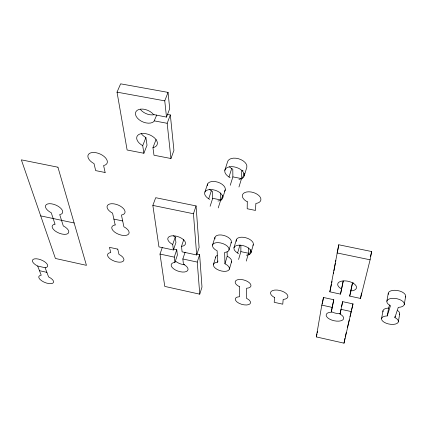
<?xml version="1.0" encoding="UTF-8"?>
<svg xmlns="http://www.w3.org/2000/svg" width="427" height="427" viewBox="0 0 427 427"><rect width="100%" height="100%" fill="white"/><g stroke="black" fill="none" stroke-linecap="round" stroke-linejoin="round"><path stroke-width="0.64" d="M238.592 259.44L240.86 251.62L240.887 245.658L239.899 245.135L237.599 253.003L238.592 253.526M238.955 187.005L241.533 178.598L241.746 170.875A10.024 5.967 17.3 0 0 243.022 170.613M246.278 261.078L248.509 253.238L248.605 247.948M404.278 304.552L405.591 296.519M398.354 321.862L399.651 314.021M394.884 317.603L398.29 307.344L398.69 307.339A8.871 4.302 10.4 0 0 403.163 301.702A8.871 4.302 10.4 0 0 390.022 298.697A8.871 4.302 10.4 0 0 389.798 305.305L390.475 305.657L387.241 315.937L386.857 315.943A8.551 4.003 10.8 0 0 382.725 321.173A8.551 4.003 10.8 0 0 395.359 324.088A8.551 4.003 10.8 0 0 395.551 317.95L394.884 317.603L395.103 316.295M316.316 336.919L321.793 305.118L323.485 297.491L333.775 299.727L331.24 312.148A8.956 4.179 12.7 0 0 327.669 317.805A8.956 4.179 12.7 0 0 341.05 320.773A8.956 4.179 12.7 0 0 340.047 314.101L342.635 301.649L353.006 303.901L344.002 343.169L316.316 336.919L316.989 333.882M322.348 304.051L322.577 302.738M322.801 301.425L323.485 297.491M387.241 315.937L388.607 308.097L389.563 305.038M386.867 301.184L388.266 293.205M381.583 318.542L382.966 310.755M340.516 294.128L343.207 281.089L340.516 294.128L329.831 291.822L338.76 244.772L371.698 251.546L370.097 259.803L360.489 298.436L349.718 296.108L352.451 283.074A9.527 4.814 11.9 0 0 353.535 282.952M331.774 282.722L332.014 281.414M333.46 273.563L333.7 272.255M333.941 270.948L334.544 267.676M334.784 266.368L335.387 263.096M335.627 261.783L335.868 260.475M337.314 252.624L338.76 244.772M331.24 312.148L333.775 299.727M360.489 298.436L361.557 292.981M344.002 343.169L344.984 338.259M345.229 337.031L345.475 335.803M349.718 296.108L352.451 283.074M340.047 314.101L341.04 309.329L351.469 311.614M341.632 306.469L342.635 301.649M329.831 291.822L331.528 284.03M317.256 332.665L317.523 331.453M345.63 335.163L346.228 332.612M347.434 327.509L348.341 323.682M348.64 322.406L349.243 319.855M349.996 316.663L350.45 314.747M350.748 313.471L351.352 310.92M351.651 309.644L353.006 303.901M370.428 256.659L371.698 251.546M249.539 254.369L250.916 249.496M251.044 252.651L253.286 244.714M229.347 269.186L231.567 261.666M233.975 247.772L236.318 239.878M229.011 250.008L231.311 242.322M217.978 260.95L217.599 262.205A8.3 4.089 16.9 0 0 215.267 268.124A8.3 4.089 16.9 0 0 227.735 270.803A8.3 4.089 16.9 0 0 224.944 263.779L227.201 256.232L227.105 251.77M244.223 175.828L246.822 167.315A10.024 5.967 17.3 0 0 238.501 158.727A10.024 5.967 17.3 0 0 227.532 161.924L224.81 170.384M242.541 178.139L244.025 173.287M213.441 264.436L215.747 256.953M162.356 247.34L160.002 254.06L164.758 286.405L199.761 294.182L201.987 287.035L199.628 254.652L196.372 253.958M230.244 185.281L232.87 176.901L232.8 169.183L231.674 168.558A10.024 5.967 17.3 0 1 229.48 166.818M212.513 245.103L214.909 237.449M218.224 207.912L220.759 199.932L220.551 192.988M221.245 199.964L222.622 195.63M230.137 177.621L229.005 176.992L231.674 168.558M222.723 197.909L225.275 189.834M199.761 294.182L197.247 262.082L199.628 254.652M173.394 249.982L172.7 244.468A9.25 4.654 18.8 0 1 169.514 236.451A9.25 4.654 18.8 0 1 183.119 239.371A9.25 4.654 18.8 0 1 181.496 246.352L182.099 251.845L196.687 254.967L199.105 247.479L196.073 205.921L155.695 197.701L152.855 205.408L158.951 246.891L173.394 249.982L175.924 242.557L175.262 236.996A9.197 4.702 18.8 0 1 173.362 235.821M210.127 206.262L212.705 198.309L212.4 191.36L211.344 190.784A9.346 5.305 18 0 1 209.267 189.198M209.79 199.366L208.723 198.79L211.344 190.784M204.907 192.022L207.575 183.984M173.527 249.074L176.751 249.763L177.381 255.052L174.915 262.381A8.807 4.222 18.3 0 0 173.453 268.695A8.807 4.222 18.3 0 0 186.38 271.519A8.807 4.222 18.3 0 0 183.429 264.238L182.852 258.981L185.099 252.208M181.496 246.352L183.807 239.483M196.687 254.967L193.452 213.746L196.073 205.921M174.915 262.381L174.259 257.129L176.751 249.763M172.7 244.468L175.262 236.996M156.762 114.98L153.864 121.567A10.381 6.293 22.9 0 1 139.111 119.725A10.381 6.293 22.9 0 1 138.668 109.558A10.381 6.293 22.9 0 1 153.56 114.569L166.498 117.094L169.711 108.72L168.057 92.392L120.627 83.831L117.025 92.147L127.118 150L143.878 153.256L142.714 145.639A10.888 6.368 22.1 0 1 138.513 134.686A10.888 6.368 22.1 0 1 154.366 137.777A10.888 6.368 22.1 0 1 152.946 147.641L153.987 155.225L170.944 158.518L173.933 150.389L170.341 114.948L167.181 114.361M170.944 158.518L167.165 123.291L170.341 114.948M152.946 147.641L156.079 139.512M143.878 153.256L147.021 145.207L145.901 137.547A10.819 6.421 22.2 0 1 141.129 133.405M166.498 117.094L164.758 100.852L168.057 92.392M142.714 145.639L145.901 137.547M238.96 179.351L239.136 179.34A10.088 5.919 17.3 0 0 242.322 170.896A10.088 5.919 17.3 0 0 227.431 167.443A10.088 5.919 17.3 0 0 229.005 176.992M217.983 201.021L218.144 201.01A9.405 5.257 18 0 0 220.812 193.458A9.405 5.257 18 0 0 206.978 190.196A9.405 5.257 18 0 0 208.723 198.79M246.368 255.175L246.518 255.17A8.876 4.564 16.2 0 0 249.421 248.797A8.876 4.564 16.2 0 0 236.323 245.616A8.876 4.564 16.2 0 0 237.599 253.003M388.607 308.097L388.218 308.102A8.503 4.046 10.6 0 0 383.056 311.875M117.025 92.147L164.758 100.852M154.435 120.905L167.165 123.291M232.87 176.901L241.533 178.598M212.705 198.309L220.759 199.932M152.855 205.408L193.452 213.746M336.978 252.933L370.097 259.803M113.892 219.104L122.677 220.951M240.86 251.62L248.509 253.238M40.698 215.875L74.138 222.99M160.002 254.06L174.259 257.129M182.852 258.981L197.247 262.082M321.793 305.118L332.137 307.381M37.661 266.037L45.134 267.724L48.582 276.899A7.916 3.304 21.9 0 1 52.702 283.24A7.916 3.304 21.9 0 1 41.531 280.694A7.916 3.304 21.9 0 1 41.232 275.228L37.661 266.037A8.182 3.512 22.4 0 1 33.301 259.29A8.182 3.512 22.4 0 1 44.846 261.895A8.182 3.512 22.4 0 1 45.134 267.724M39.465 270.681L46.874 272.346M217.599 262.205L217.14 250.804A8.604 4.398 17.1 0 1 214.21 243.273A8.604 4.398 17.1 0 1 227.164 246.021A8.604 4.398 17.1 0 1 224.645 252.4L224.944 263.779M184.613 264.767A8.759 4.27 18.3 0 1 175.662 261.244M153.992 114.74A10.312 6.341 23 0 1 140.494 109.542M341.552 288.962A9.586 4.766 12 0 1 340.607 281.388A9.586 4.766 12 0 1 354.976 284.499A9.586 4.766 12 0 1 350.845 290.968M340.052 313.615A8.908 4.222 12.6 0 1 331.416 311.699M397.676 310.6A8.503 4.046 10.6 0 1 399.442 314.544M388.346 294.411A8.818 4.345 10.2 0 1 397.313 290.488A8.818 4.345 10.2 0 1 405.367 297.08M207.282 185.628A9.346 5.305 18 0 1 218.032 182.238A9.346 5.305 18 0 1 224.495 191.317M236.377 241.372A8.823 4.612 16.1 0 1 245.365 237.636A8.823 4.612 16.1 0 1 252.981 245.376M214.973 238.896A8.556 4.441 17 0 1 223.641 235.389A8.556 4.441 17 0 1 231.018 242.958M215.678 257.604A8.257 4.131 16.8 0 1 217.097 255.389M227.201 256.232A8.257 4.131 16.8 0 1 231.285 262.258M239.456 286.656L239.44 296.754L239.104 296.76A7.878 3.662 15.9 0 0 236.964 301.937A7.878 3.662 15.9 0 0 248.583 304.648A7.878 3.662 15.9 0 0 247.1 298.628L246.432 298.297L246.598 288.22L246.939 288.209A8.15 3.923 16 0 0 249.256 282.658A8.15 3.923 16 0 0 237.204 279.866A8.15 3.923 16 0 0 238.778 286.32L239.456 286.656M247.292 201.763L247.19 208.75L255.49 210.426L255.858 203.439A9.575 5.434 16.2 0 0 259.13 195.796A9.575 5.434 16.2 0 0 244.975 192.47A9.575 5.434 16.2 0 0 246.224 201.176L247.292 201.763M274.529 297.512L274.203 302.305L282.765 304.189L283.17 299.423A8.94 4.281 14.6 0 0 286.133 293.445A8.94 4.281 14.6 0 0 272.773 290.488A8.94 4.281 14.6 0 0 274.529 297.512M105.133 172.503L95.669 170.608L94.025 163.61A10.339 5.647 23.4 0 1 89.339 153.533A10.339 5.647 23.4 0 1 104.151 156.512A10.339 5.647 23.4 0 1 103.596 165.532L105.133 172.503M57.928 167.213L21.35 159.853L55.414 258.468L86.446 265.338L57.928 167.213M117.767 249.138L109.477 247.345L110.748 252.576A8.641 4.03 20.5 0 0 110.161 258.885A8.641 4.03 20.5 0 0 122.64 261.623A8.641 4.03 20.5 0 0 118.962 254.375L117.767 249.138M55.003 224.148L51.261 212.774A9.234 4.457 23.3 0 1 46.527 204.458A9.234 4.457 23.3 0 1 59.583 207.25A9.234 4.457 23.3 0 1 59.705 214.573L63.287 225.936A8.892 4.163 22.7 0 1 67.733 233.686A8.892 4.163 22.7 0 1 55.152 230.97A8.892 4.163 22.7 0 1 55.003 224.148M115.189 224.928L112.557 213.137A9.506 4.846 21.5 0 1 108.479 204.512A9.506 4.846 21.5 0 1 122.218 207.405A9.506 4.846 21.5 0 1 121.439 215.011L123.894 226.785A9.154 4.51 20.9 0 1 127.721 234.807A9.154 4.51 20.9 0 1 114.505 231.989A9.154 4.51 20.9 0 1 115.189 224.928"/></g></svg>
